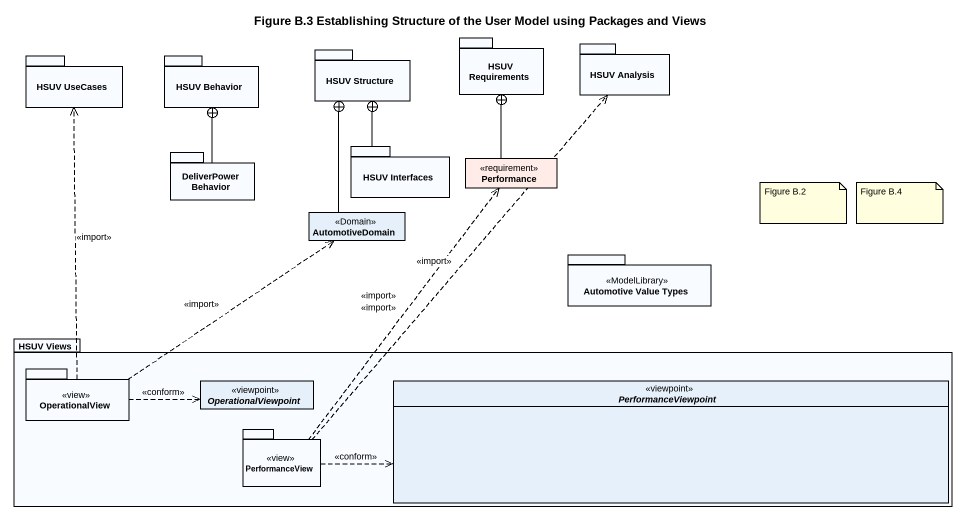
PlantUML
@startuml
title Figure B.3 Establishing Structure of the User Model using Packages and Views
hide circle
hide empty members
package "HSUV Structure" as HSUV_Structure {
}
package "HSUV Requirements" as HSUV_Requirements {
}
package "HSUV Analysis" as HSUV_Analysis {
}
package "HSUV UseCases" as HSUV_UseCases {
}
package "HSUV Behavior" as HSUV_Behavior {
}
package "DeliverPower Behavior" as DeliverPower_Behavior {
}
package "HSUV Interfaces" as HSUV_Interfaces {
}
class Performance <<requirement>> #FFEBE8
class AutomotiveDomain <<Domain>>
package "Automotive Value Types" as Automotive_Value_Types <<ModelLibrary>> {
}
package "HSUV Views" as HSUV_Views {
  package OperationalView <<view>> {
  }
  abstract class OperationalViewpoint <<viewpoint>>
  abstract class PerformanceViewpoint <<viewpoint>>
  package PerformanceView <<view>> {
  }
}
DeliverPower_Behavior -up-+ HSUV_Behavior
HSUV_Interfaces -up-+ HSUV_Structure
Performance -up-+ HSUV_Requirements
AutomotiveDomain -up-+ HSUV_Structure
OperationalView .up.> HSUV_UseCases : <<import>>
OperationalView .up.> AutomotiveDomain : <<import>>
OperationalView .right.> OperationalViewpoint : <<conform>>
PerformanceView .up.> HSUV_Analysis : <<import>>
PerformanceView .up.> Performance : <<import>>
PerformanceView .up.> Performance : <<import>>
PerformanceView .right.> PerformanceViewpoint : <<conform>>
note as N1
  Figure B.2
end note
note as N2
  Figure B.4
end note
@enduml
